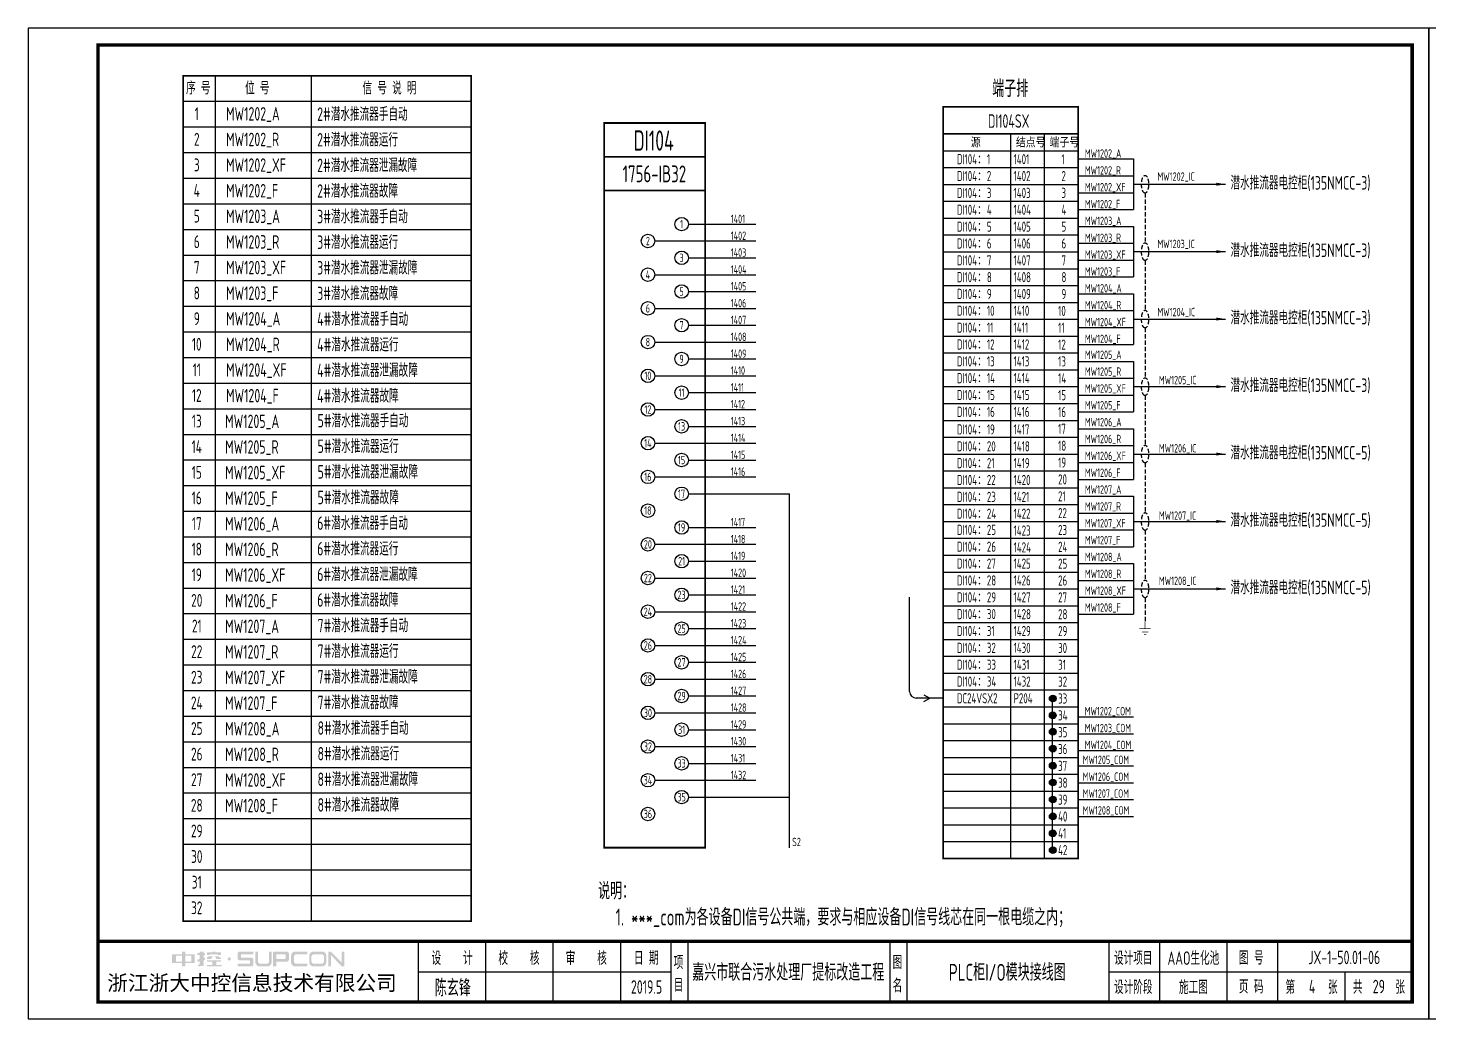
# Model space of a CAD drawing. Header units: millimetres. Extents: x 30557 to 235556, y -116603 to -73383.
# Drawn here: x 51347 to 55505, y -79651 to -76711 of the extents above; entities that cross this region are included whole.
import ezdxf
from ezdxf.enums import TextEntityAlignment as Align

# ---------------------------------------------------------------- set-up
doc = ezdxf.new("R2010")
doc.units = ezdxf.units.MM
doc.linetypes.add('DASHED2', pattern=[0.375, 0.25, -0.125])
doc.layers.add('1', color=3, linetype='Continuous')
doc.layers.add('符号层', color=3, linetype='Continuous')
doc.layers.add('_Drawing', color=7, linetype='Continuous', lineweight=25)
doc.styles.add('supcon', font='sceie.shx', dxfattribs={"width": 0.75, "height": 40, "bigfont": 'sceic.shx'})
doc.styles.add('Title', font='', dxfattribs={"height": 45})
doc.styles.get('Title').set_extended_font_data('SimHei')

# ---------------------------------------------------------------- blocks, each defined once
blk = doc.blocks.new('中控·SUPCON')
at = {"linetype": 'Continuous'}
h = blk.add_hatch(color=2, dxfattribs=at)
h.dxf.hatch_style = 1
h.paths.add_polyline_path([(34, 33), (20, 33), (20, 37), (15, 37), (15, 36), (15, 33), (0, 33), (0, 20), (13, 20), (15, 20), (15, 15), (20, 15), (20, 20), (22, 20), (34, 20)])
h.paths.add_polyline_path([(20, 30), (20, 31), (29, 31), (29, 22), (20, 22)], flags=16)
h.paths.add_polyline_path([(15, 30), (15, 22), (6, 22), (6, 31), (15, 31)], flags=16)
h.paths.add_polyline_path([(47, 32), (49, 32), (49, 35), (47, 35), (47, 37), (41, 37), (41, 35), (38, 35), (38, 32), (41, 32), (41, 25.8), (38, 25), (38, 22), (41, 22.8), (41, 18.3), (39, 17), (39, 15), (47, 16), (47, 24.5), (49, 25), (49, 28), (47, 27.5)])
h.paths.add_polyline_path([(61, 30), (55, 30), (52, 28), (52, 26), (58, 26)])
h.paths.add_polyline_path([(73, 28), (71, 28), (70, 30), (64, 30), (66, 26), (73, 26)])
h.paths.add_polyline_path([(73, 36), (64.6, 36), (64.6, 37), (60.4, 37), (60.4, 36), (52, 36), (52, 32), (56.8, 32), (56.8, 33.1), (68.2, 33.1), (68.2, 32), (73, 32)])
h.paths.add_polyline_path([(66, 22), (73, 22), (73, 24), (52, 24), (52, 22), (60, 22), (60, 17), (52, 17), (52, 15), (74, 15), (74, 17), (66, 17)])
h.paths.add_polyline_path([(82.7, 26.1, 1), (87.6, 26.1, 1)])
h.paths.add_polyline_path([(118, 28), (103.5, 28, -0.414214), (102.5, 29), (102.5, 32, -0.414214), (103.5, 33), (121, 33), (121, 37), (100.5, 37, 0.414214), (97.5, 34), (97.5, 27, 0.414214), (100.5, 24), (115, 24, -0.414214), (116, 23), (116, 20, -0.414214), (115, 19), (97.5, 19), (97.5, 15), (118, 15, 0.414214), (121, 18), (121, 25, 0.414214)])
h.paths.add_polyline_path([(128, 37), (124, 37), (124, 36), (124, 21, 0.414214), (130, 15), (142, 15, 0.414214), (148, 21), (148, 37), (144, 37), (144, 22, -0.414214), (141, 19), (131, 19, -0.414214), (128, 22)])
h.paths.add_polyline_path([(174, 26), (174, 33, 0.414214), (170, 37), (150, 37), (150, 36), (150, 15), (155, 15), (155, 22), (170, 22, 0.414214)])
h.paths.add_polyline_path([(167, 26), (155, 26), (155, 33), (167, 33, -0.414214), (169, 31), (169, 28, -0.414214)], flags=16)
h.paths.add_polyline_path([(201, 19), (185, 19, -0.414214), (181, 23), (181, 29, -0.414214), (185, 33), (201, 33), (201, 37), (183, 37, 0.414214), (177, 31), (177, 21, 0.414214), (183, 15), (201, 15)])
h.paths.add_polyline_path([(229, 21), (229, 31, 0.414214), (223, 37), (210, 37, 0.414214), (204, 31), (204, 21, 0.414214), (210, 15), (223, 15, 0.414214)])
h.paths.add_polyline_path([(207, 23), (207, 29, -0.414214), (211, 33), (222, 33, -0.414214), (226, 29), (226, 23, -0.414214), (222, 19), (211, 19, -0.414214)], flags=16)
h.paths.add_polyline_path([(236, 32.1), (252, 15), (256, 15), (256, 37), (252, 37), (252, 21), (236, 37), (232, 37), (232, 36), (232, 15), (236, 15)])
h = blk.add_hatch(color=2, dxfattribs=at)
h.dxf.hatch_style = 1
h.paths.add_polyline_path([(34, 33), (20, 33), (20, 37), (15, 37), (15, 36), (15, 33), (0, 33), (0, 20), (13, 20), (15, 20), (15, 15), (20, 15), (20, 20), (22, 20), (34, 20)])
h.paths.add_polyline_path([(20, 30), (20, 31), (29, 31), (29, 22), (20, 22)], flags=16)
h.paths.add_polyline_path([(15, 30), (15, 22), (6, 22), (6, 31), (15, 31)], flags=16)
h.paths.add_polyline_path([(47, 32), (49, 32), (49, 35), (47, 35), (47, 37), (41, 37), (41, 35), (38, 35), (38, 32), (41, 32), (41, 25.8), (38, 25), (38, 22), (41, 22.8), (41, 18.3), (39, 17), (39, 15), (47, 16), (47, 24.5), (49, 25), (49, 28), (47, 27.5)])
h.paths.add_polyline_path([(61, 30), (55, 30), (52, 28), (52, 26), (58, 26)])
h.paths.add_polyline_path([(73, 28), (71, 28), (70, 30), (64, 30), (66, 26), (73, 26)])
h.paths.add_polyline_path([(73, 36), (64.6, 36), (64.6, 37), (60.4, 37), (60.4, 36), (52, 36), (52, 32), (56.8, 32), (56.8, 33.1), (68.2, 33.1), (68.2, 32), (73, 32)])
h.paths.add_polyline_path([(66, 22), (73, 22), (73, 24), (52, 24), (52, 22), (60, 22), (60, 17), (52, 17), (52, 15), (74, 15), (74, 17), (66, 17)])
h.paths.add_polyline_path([(82.7, 26.1, 1), (87.6, 26.1, 1)])
h.paths.add_polyline_path([(118, 28), (103.5, 28, -0.414214), (102.5, 29), (102.5, 32, -0.414214), (103.5, 33), (121, 33), (121, 37), (100.5, 37, 0.414214), (97.5, 34), (97.5, 27, 0.414214), (100.5, 24), (115, 24, -0.414214), (116, 23), (116, 20, -0.414214), (115, 19), (97.5, 19), (97.5, 15), (118, 15, 0.414214), (121, 18), (121, 25, 0.414214)])
h.paths.add_polyline_path([(128, 37), (124, 37), (124, 36), (124, 21, 0.414214), (130, 15), (142, 15, 0.414214), (148, 21), (148, 37), (144, 37), (144, 22, -0.414214), (141, 19), (131, 19, -0.414214), (128, 22)])
h.paths.add_polyline_path([(174, 26), (174, 33, 0.414214), (170, 37), (150, 37), (150, 36), (150, 15), (155, 15), (155, 22), (170, 22, 0.414214)])
h.paths.add_polyline_path([(167, 26), (155, 26), (155, 33), (167, 33, -0.414214), (169, 31), (169, 28, -0.414214)], flags=16)
h.paths.add_polyline_path([(201, 19), (185, 19, -0.414214), (181, 23), (181, 29, -0.414214), (185, 33), (201, 33), (201, 37), (183, 37, 0.414214), (177, 31), (177, 21, 0.414214), (183, 15), (201, 15)])
h.paths.add_polyline_path([(229, 21), (229, 31, 0.414214), (223, 37), (210, 37, 0.414214), (204, 31), (204, 21, 0.414214), (210, 15), (223, 15, 0.414214)])
h.paths.add_polyline_path([(207, 23), (207, 29, -0.414214), (211, 33), (222, 33, -0.414214), (226, 29), (226, 23, -0.414214), (222, 19), (211, 19, -0.414214)], flags=16)
h.paths.add_polyline_path([(236, 32.1), (252, 15), (256, 15), (256, 37), (252, 37), (252, 21), (236, 37), (232, 37), (232, 36), (232, 15), (236, 15)])
h = blk.add_hatch(color=2, dxfattribs=at)
h.dxf.hatch_style = 1
h.paths.add_polyline_path([(34, 33), (20, 33), (20, 37), (15, 37), (15, 36), (15, 33), (0, 33), (0, 20), (13, 20), (15, 20), (15, 15), (20, 15), (20, 20), (22, 20), (34, 20)])
h.paths.add_polyline_path([(20, 30), (20, 31), (29, 31), (29, 22), (20, 22)], flags=16)
h.paths.add_polyline_path([(15, 30), (15, 22), (6, 22), (6, 31), (15, 31)], flags=16)
h.paths.add_polyline_path([(47, 32), (49, 32), (49, 35), (47, 35), (47, 37), (41, 37), (41, 35), (38, 35), (38, 32), (41, 32), (41, 25.8), (38, 25), (38, 22), (41, 22.8), (41, 18.3), (39, 17), (39, 15), (47, 16), (47, 24.5), (49, 25), (49, 28), (47, 27.5)])
h.paths.add_polyline_path([(61, 30), (55, 30), (52, 28), (52, 26), (58, 26)])
h.paths.add_polyline_path([(73, 28), (71, 28), (70, 30), (64, 30), (66, 26), (73, 26)])
h.paths.add_polyline_path([(73, 36), (64.6, 36), (64.6, 37), (60.4, 37), (60.4, 36), (52, 36), (52, 32), (56.8, 32), (56.8, 33.1), (68.2, 33.1), (68.2, 32), (73, 32)])
h.paths.add_polyline_path([(66, 22), (73, 22), (73, 24), (52, 24), (52, 22), (60, 22), (60, 17), (52, 17), (52, 15), (74, 15), (74, 17), (66, 17)])
h.paths.add_polyline_path([(82.7, 26.1, 1), (87.6, 26.1, 1)])
h.paths.add_polyline_path([(118, 28), (103.5, 28, -0.414214), (102.5, 29), (102.5, 32, -0.414214), (103.5, 33), (121, 33), (121, 37), (100.5, 37, 0.414214), (97.5, 34), (97.5, 27, 0.414214), (100.5, 24), (115, 24, -0.414214), (116, 23), (116, 20, -0.414214), (115, 19), (97.5, 19), (97.5, 15), (118, 15, 0.414214), (121, 18), (121, 25, 0.414214)])
h.paths.add_polyline_path([(128, 37), (124, 37), (124, 36), (124, 21, 0.414214), (130, 15), (142, 15, 0.414214), (148, 21), (148, 37), (144, 37), (144, 22, -0.414214), (141, 19), (131, 19, -0.414214), (128, 22)])
h.paths.add_polyline_path([(174, 26), (174, 33, 0.414214), (170, 37), (150, 37), (150, 36), (150, 15), (155, 15), (155, 22), (170, 22, 0.414214)])
h.paths.add_polyline_path([(167, 26), (155, 26), (155, 33), (167, 33, -0.414214), (169, 31), (169, 28, -0.414214)], flags=16)
h.paths.add_polyline_path([(201, 19), (185, 19, -0.414214), (181, 23), (181, 29, -0.414214), (185, 33), (201, 33), (201, 37), (183, 37, 0.414214), (177, 31), (177, 21, 0.414214), (183, 15), (201, 15)])
h.paths.add_polyline_path([(229, 21), (229, 31, 0.414214), (223, 37), (210, 37, 0.414214), (204, 31), (204, 21, 0.414214), (210, 15), (223, 15, 0.414214)])
h.paths.add_polyline_path([(207, 23), (207, 29, -0.414214), (211, 33), (222, 33, -0.414214), (226, 29), (226, 23, -0.414214), (222, 19), (211, 19, -0.414214)], flags=16)
h.paths.add_polyline_path([(236, 32.1), (252, 15), (256, 15), (256, 37), (252, 37), (252, 21), (236, 37), (232, 37), (232, 36), (232, 15), (236, 15)])
h = blk.add_hatch(color=2, dxfattribs=at)
h.dxf.hatch_style = 1
h.paths.add_polyline_path([(34, 33), (20, 33), (20, 37), (15, 37), (15, 36), (15, 33), (0, 33), (0, 20), (13, 20), (15, 20), (15, 15), (20, 15), (20, 20), (22, 20), (34, 20)])
h.paths.add_polyline_path([(20, 30), (20, 31), (29, 31), (29, 22), (20, 22)], flags=16)
h.paths.add_polyline_path([(15, 30), (15, 22), (6, 22), (6, 31), (15, 31)], flags=16)
h.paths.add_polyline_path([(47, 32), (49, 32), (49, 35), (47, 35), (47, 37), (41, 37), (41, 35), (38, 35), (38, 32), (41, 32), (41, 25.8), (38, 25), (38, 22), (41, 22.8), (41, 18.3), (39, 17), (39, 15), (47, 16), (47, 24.5), (49, 25), (49, 28), (47, 27.5)])
h.paths.add_polyline_path([(61, 30), (55, 30), (52, 28), (52, 26), (58, 26)])
h.paths.add_polyline_path([(73, 28), (71, 28), (70, 30), (64, 30), (66, 26), (73, 26)])
h.paths.add_polyline_path([(73, 36), (64.6, 36), (64.6, 37), (60.4, 37), (60.4, 36), (52, 36), (52, 32), (56.8, 32), (56.8, 33.1), (68.2, 33.1), (68.2, 32), (73, 32)])
h.paths.add_polyline_path([(66, 22), (73, 22), (73, 24), (52, 24), (52, 22), (60, 22), (60, 17), (52, 17), (52, 15), (74, 15), (74, 17), (66, 17)])
h.paths.add_polyline_path([(82.7, 26.1, 1), (87.6, 26.1, 1)])
h.paths.add_polyline_path([(118, 28), (103.5, 28, -0.414214), (102.5, 29), (102.5, 32, -0.414214), (103.5, 33), (121, 33), (121, 37), (100.5, 37, 0.414214), (97.5, 34), (97.5, 27, 0.414214), (100.5, 24), (115, 24, -0.414214), (116, 23), (116, 20, -0.414214), (115, 19), (97.5, 19), (97.5, 15), (118, 15, 0.414214), (121, 18), (121, 25, 0.414214)])
h.paths.add_polyline_path([(128, 37), (124, 37), (124, 36), (124, 21, 0.414214), (130, 15), (142, 15, 0.414214), (148, 21), (148, 37), (144, 37), (144, 22, -0.414214), (141, 19), (131, 19, -0.414214), (128, 22)])
h.paths.add_polyline_path([(174, 26), (174, 33, 0.414214), (170, 37), (150, 37), (150, 36), (150, 15), (155, 15), (155, 22), (170, 22, 0.414214)])
h.paths.add_polyline_path([(167, 26), (155, 26), (155, 33), (167, 33, -0.414214), (169, 31), (169, 28, -0.414214)], flags=16)
h.paths.add_polyline_path([(201, 19), (185, 19, -0.414214), (181, 23), (181, 29, -0.414214), (185, 33), (201, 33), (201, 37), (183, 37, 0.414214), (177, 31), (177, 21, 0.414214), (183, 15), (201, 15)])
h.paths.add_polyline_path([(229, 21), (229, 31, 0.414214), (223, 37), (210, 37, 0.414214), (204, 31), (204, 21, 0.414214), (210, 15), (223, 15, 0.414214)])
h.paths.add_polyline_path([(207, 23), (207, 29, -0.414214), (211, 33), (222, 33, -0.414214), (226, 29), (226, 23, -0.414214), (222, 19), (211, 19, -0.414214)], flags=16)
h.paths.add_polyline_path([(236, 32.1), (252, 15), (256, 15), (256, 37), (252, 37), (252, 21), (236, 37), (232, 37), (232, 36), (232, 15), (236, 15)])
h = blk.add_hatch(color=2, dxfattribs=at)
h.dxf.hatch_style = 1
h.paths.add_polyline_path([(34, 33), (20, 33), (20, 37), (15, 37), (15, 36), (15, 33), (0, 33), (0, 20), (13, 20), (15, 20), (15, 15), (20, 15), (20, 20), (22, 20), (34, 20)])
h.paths.add_polyline_path([(20, 30), (20, 31), (29, 31), (29, 22), (20, 22)], flags=16)
h.paths.add_polyline_path([(15, 30), (15, 22), (6, 22), (6, 31), (15, 31)], flags=16)
h.paths.add_polyline_path([(47, 32), (49, 32), (49, 35), (47, 35), (47, 37), (41, 37), (41, 35), (38, 35), (38, 32), (41, 32), (41, 25.8), (38, 25), (38, 22), (41, 22.8), (41, 18.3), (39, 17), (39, 15), (47, 16), (47, 24.5), (49, 25), (49, 28), (47, 27.5)])
h.paths.add_polyline_path([(61, 30), (55, 30), (52, 28), (52, 26), (58, 26)])
h.paths.add_polyline_path([(73, 28), (71, 28), (70, 30), (64, 30), (66, 26), (73, 26)])
h.paths.add_polyline_path([(73, 36), (64.6, 36), (64.6, 37), (60.4, 37), (60.4, 36), (52, 36), (52, 32), (56.8, 32), (56.8, 33.1), (68.2, 33.1), (68.2, 32), (73, 32)])
h.paths.add_polyline_path([(66, 22), (73, 22), (73, 24), (52, 24), (52, 22), (60, 22), (60, 17), (52, 17), (52, 15), (74, 15), (74, 17), (66, 17)])
h.paths.add_polyline_path([(82.7, 26.1, 1), (87.6, 26.1, 1)])
h.paths.add_polyline_path([(118, 28), (103.5, 28, -0.414214), (102.5, 29), (102.5, 32, -0.414214), (103.5, 33), (121, 33), (121, 37), (100.5, 37, 0.414214), (97.5, 34), (97.5, 27, 0.414214), (100.5, 24), (115, 24, -0.414214), (116, 23), (116, 20, -0.414214), (115, 19), (97.5, 19), (97.5, 15), (118, 15, 0.414214), (121, 18), (121, 25, 0.414214)])
h.paths.add_polyline_path([(128, 37), (124, 37), (124, 36), (124, 21, 0.414214), (130, 15), (142, 15, 0.414214), (148, 21), (148, 37), (144, 37), (144, 22, -0.414214), (141, 19), (131, 19, -0.414214), (128, 22)])
h.paths.add_polyline_path([(174, 26), (174, 33, 0.414214), (170, 37), (150, 37), (150, 36), (150, 15), (155, 15), (155, 22), (170, 22, 0.414214)])
h.paths.add_polyline_path([(167, 26), (155, 26), (155, 33), (167, 33, -0.414214), (169, 31), (169, 28, -0.414214)], flags=16)
h.paths.add_polyline_path([(201, 19), (185, 19, -0.414214), (181, 23), (181, 29, -0.414214), (185, 33), (201, 33), (201, 37), (183, 37, 0.414214), (177, 31), (177, 21, 0.414214), (183, 15), (201, 15)])
h.paths.add_polyline_path([(229, 21), (229, 31, 0.414214), (223, 37), (210, 37, 0.414214), (204, 31), (204, 21, 0.414214), (210, 15), (223, 15, 0.414214)])
h.paths.add_polyline_path([(207, 23), (207, 29, -0.414214), (211, 33), (222, 33, -0.414214), (226, 29), (226, 23, -0.414214), (222, 19), (211, 19, -0.414214)], flags=16)
h.paths.add_polyline_path([(236, 32.1), (252, 15), (256, 15), (256, 37), (252, 37), (252, 21), (236, 37), (232, 37), (232, 36), (232, 15), (236, 15)])
h = blk.add_hatch(color=2, dxfattribs=at)
h.dxf.hatch_style = 1
h.paths.add_polyline_path([(34, 33), (20, 33), (20, 37), (15, 37), (15, 36), (15, 33), (0, 33), (0, 20), (13, 20), (15, 20), (15, 15), (20, 15), (20, 20), (22, 20), (34, 20)])
h.paths.add_polyline_path([(20, 30), (20, 31), (29, 31), (29, 22), (20, 22)], flags=16)
h.paths.add_polyline_path([(15, 30), (15, 22), (6, 22), (6, 31), (15, 31)], flags=16)
h.paths.add_polyline_path([(47, 32), (49, 32), (49, 35), (47, 35), (47, 37), (41, 37), (41, 35), (38, 35), (38, 32), (41, 32), (41, 25.8), (38, 25), (38, 22), (41, 22.8), (41, 18.3), (39, 17), (39, 15), (47, 16), (47, 24.5), (49, 25), (49, 28), (47, 27.5)])
h.paths.add_polyline_path([(61, 30), (55, 30), (52, 28), (52, 26), (58, 26)])
h.paths.add_polyline_path([(73, 28), (71, 28), (70, 30), (64, 30), (66, 26), (73, 26)])
h.paths.add_polyline_path([(73, 36), (64.6, 36), (64.6, 37), (60.4, 37), (60.4, 36), (52, 36), (52, 32), (56.8, 32), (56.8, 33.1), (68.2, 33.1), (68.2, 32), (73, 32)])
h.paths.add_polyline_path([(66, 22), (73, 22), (73, 24), (52, 24), (52, 22), (60, 22), (60, 17), (52, 17), (52, 15), (74, 15), (74, 17), (66, 17)])
h.paths.add_polyline_path([(82.7, 26.1, 1), (87.6, 26.1, 1)])
h.paths.add_polyline_path([(118, 28), (103.5, 28, -0.414214), (102.5, 29), (102.5, 32, -0.414214), (103.5, 33), (121, 33), (121, 37), (100.5, 37, 0.414214), (97.5, 34), (97.5, 27, 0.414214), (100.5, 24), (115, 24, -0.414214), (116, 23), (116, 20, -0.414214), (115, 19), (97.5, 19), (97.5, 15), (118, 15, 0.414214), (121, 18), (121, 25, 0.414214)])
h.paths.add_polyline_path([(128, 37), (124, 37), (124, 36), (124, 21, 0.414214), (130, 15), (142, 15, 0.414214), (148, 21), (148, 37), (144, 37), (144, 22, -0.414214), (141, 19), (131, 19, -0.414214), (128, 22)])
h.paths.add_polyline_path([(174, 26), (174, 33, 0.414214), (170, 37), (150, 37), (150, 36), (150, 15), (155, 15), (155, 22), (170, 22, 0.414214)])
h.paths.add_polyline_path([(167, 26), (155, 26), (155, 33), (167, 33, -0.414214), (169, 31), (169, 28, -0.414214)], flags=16)
h.paths.add_polyline_path([(201, 19), (185, 19, -0.414214), (181, 23), (181, 29, -0.414214), (185, 33), (201, 33), (201, 37), (183, 37, 0.414214), (177, 31), (177, 21, 0.414214), (183, 15), (201, 15)])
h.paths.add_polyline_path([(229, 21), (229, 31, 0.414214), (223, 37), (210, 37, 0.414214), (204, 31), (204, 21, 0.414214), (210, 15), (223, 15, 0.414214)])
h.paths.add_polyline_path([(207, 23), (207, 29, -0.414214), (211, 33), (222, 33, -0.414214), (226, 29), (226, 23, -0.414214), (222, 19), (211, 19, -0.414214)], flags=16)
h.paths.add_polyline_path([(236, 32.1), (252, 15), (256, 15), (256, 37), (252, 37), (252, 21), (236, 37), (232, 37), (232, 36), (232, 15), (236, 15)])
blk = doc.blocks.new('supcon图框')
at = {"linetype": 'Continuous'}
for p, q in [((6145.7, 4361.7), (1987.7, 4361.7)), ((1987.7, 4361.7), (1987.7, 1421.7)), ((6145.7, 1421.7), (6145.7, 4361.7)), ((1987.7, 1421.7), (6145.7, 1421.7))]:
    blk.add_line(p, q, dxfattribs=at)
for p, q in [((3145.7, 1651.7), (3145.7, 1471.7)), ((3345.7, 1651.7), (3345.7, 1471.7)), ((3545.7, 1651.7), (3545.7, 1471.7)), ((3745.7, 1651.7), (3745.7, 1471.7)), ((3895.7, 1651.7), (3895.7, 1471.7)), ((3945.7, 1651.7), (3945.7, 1471.7)), ((4545.7, 1651.7), (4545.7, 1471.7)), ((4595.7, 1651.7), (4595.7, 1471.7)), ((5195.7, 1651.7), (5195.7, 1471.7)), ((5345.7, 1651.7), (5345.7, 1471.7)), ((5545.7, 1651.7), (5545.7, 1471.7)), ((5695.7, 1651.7), (5695.7, 1471.7)), ((3145.7, 1561.7), (3895.7, 1561.7)), ((5195.7, 1561.7), (6095.7, 1561.7)), ((5895.7, 1561.7), (5895.7, 1471.7))]:
    blk.add_line(p, q)
at = {"linetype": 'Continuous', "const_width": 10}
blk.add_lwpolyline([(2195.7, 4311.7), (6095.7, 4311.7), (6095.7, 1471.7), (2195.7, 1471.7)], close=True, dxfattribs=at)
blk.add_lwpolyline([(2195.7, 1651.7), (6095.7, 1651.7)], dxfattribs=at)
at = {"linetype": 'Continuous', "xscale": 2, "yscale": 2, "zscale": 2}
blk.add_blockref('中控·SUPCON', (2414.6, 1547.7), dxfattribs=at)
at = {"style": 'supcon', "width": 0.75}
for s, p in [('设    计', (3246.2, 1604.2)), ('校    核', (3444.8, 1604.2)), ('审    核', (3644.5, 1604.2)), ('日 期', (3822.5, 1604.2)), ('设计项目', (5268, 1604.2)), ('图 号', (5618, 1604.2)), ('项', (3918.2, 1590.7)), ('图', (4568.2, 1590.7)), ('目', (3918.2, 1522.9)), ('名', (4568.2, 1522.9)), ('设计阶段', (5268, 1518.1)), ('施工图', (5446.5, 1518.1)), ('页 码', (5618, 1518.1)), ('第      张', (5797, 1518.1)), ('共      张', (5997, 1518.1))]:
    blk.add_text(s, height=40, dxfattribs=at).set_placement(p, align=Align.MIDDLE)
at = {"style": 'Title'}
blk.add_text('浙江浙大中控信息技术有限公司', height=45, dxfattribs=at).set_placement((2222.8, 1506.2))
blk = doc.blocks.new('DI端子_42')
at = {"lineweight": -3}
h = blk.add_hatch(color=256, dxfattribs=at)
h.dxf.hatch_style = 1
h.paths.add_polyline_path([(10680.5, 453.6, 1), (10660.5, 453.6, 1)])
h = blk.add_hatch(color=256, dxfattribs=at)
h.dxf.hatch_style = 1
h.paths.add_polyline_path([(10680.5, 403.6, 1), (10660.5, 403.6, 1)])
h = blk.add_hatch(color=256, dxfattribs=at)
h.dxf.hatch_style = 1
h.paths.add_polyline_path([(10680.5, 354.9, 1), (10660.5, 354.9, 1)])
h = blk.add_hatch(color=256, dxfattribs=at)
h.dxf.hatch_style = 1
h.paths.add_polyline_path([(10680.5, 304.9, 1), (10660.5, 304.9, 1)])
h = blk.add_hatch(color=256, dxfattribs=at)
h.dxf.hatch_style = 1
h.paths.add_polyline_path([(10680.5, 254.2, 1), (10660.5, 254.2, 1)])
h = blk.add_hatch(color=256, dxfattribs=at)
h.dxf.hatch_style = 1
h.paths.add_polyline_path([(10680.5, 204.2, 1), (10660.5, 204.2, 1)])
h = blk.add_hatch(color=256, dxfattribs=at)
h.dxf.hatch_style = 1
h.paths.add_polyline_path([(10680.5, 153.8, 1), (10660.5, 153.8, 1)])
h = blk.add_hatch(color=256, dxfattribs=at)
h.dxf.hatch_style = 1
h.paths.add_polyline_path([(10680.5, 103.8, 1), (10660.5, 103.8, 1)])
h = blk.add_hatch(color=256, dxfattribs=at)
h.dxf.hatch_style = 1
h.paths.add_polyline_path([(10680.5, 53.5, 1), (10660.5, 53.5, 1)])
h = blk.add_hatch(color=256, dxfattribs=at)
h.dxf.hatch_style = 1
h.paths.add_polyline_path([(10680.5, 3.5, 1), (10660.5, 3.5, 1)])
for p, q in [((10345.5, 2208.8), (10345.5, 78.8)), ((10745.5, 2208.8), (10345.5, 2208.8)), ((10745.5, 78.8), (10745.5, 2208.8)), ((10545.5, 2128.8), (10545.5, 78.8)), ((10645.5, 2128.8), (10645.5, 78.8)), ((10345.5, 2078.8), (10745.5, 2078.8)), ((10345.5, 2028.8), (10745.5, 2028.8)), ((10345.5, 1978.8), (10745.5, 1978.8)), ((10345.5, 1928.8), (10745.5, 1928.8)), ((10345.5, 1878.8), (10745.5, 1878.8)), ((10345.5, 1828.8), (10745.5, 1828.8)), ((10345.5, 1778.8), (10745.5, 1778.8)), ((10345.5, 1728.8), (10745.5, 1728.8)), ((10345.5, 1678.8), (10745.5, 1678.8)), ((10345.5, 1628.8), (10745.5, 1628.8)), ((10345.5, 1578.8), (10745.5, 1578.8)), ((10345.5, 1528.8), (10745.5, 1528.8)), ((10345.5, 1478.8), (10745.5, 1478.8)), ((10345.5, 1428.8), (10745.5, 1428.8)), ((10345.5, 1378.8), (10745.5, 1378.8)), ((10345.5, 1328.8), (10745.5, 1328.8)), ((10345.5, 1278.8), (10745.5, 1278.8)), ((10345.5, 1228.8), (10745.5, 1228.8)), ((10345.5, 1178.8), (10745.5, 1178.8)), ((10345.5, 1128.8), (10745.5, 1128.8)), ((10345.5, 1078.8), (10745.5, 1078.8)), ((10345.5, 1028.8), (10745.5, 1028.8)), ((10345.5, 978.8), (10745.5, 978.8)), ((10345.5, 928.8), (10745.5, 928.8)), ((10345.5, 878.8), (10745.5, 878.8)), ((10345.5, 828.8), (10745.5, 828.8)), ((10345.5, 778.8), (10745.5, 778.8)), ((10345.5, 728.8), (10745.5, 728.8)), ((10345.5, 678.8), (10745.5, 678.8)), ((10345.5, 628.8), (10745.5, 628.8)), ((10345.5, 578.8), (10745.5, 578.8)), ((10345.5, 528.8), (10745.5, 528.8)), ((10345.5, 478.8), (10745.5, 478.8)), ((10345.5, 428.8), (10745.5, 428.8)), ((10345.5, 378.8), (10745.5, 378.8)), ((10345.5, 328.8), (10745.5, 328.8)), ((10345.5, 278.8), (10745.5, 278.8)), ((10345.5, 228.8), (10745.5, 228.8)), ((10345.5, 178.8), (10745.5, 178.8)), ((10345.5, 128.8), (10745.5, 128.8))]:
    blk.add_line(p, q, dxfattribs=at)
for p, q in [((10345.5, 2208.8), (10745.5, 2208.8)), ((10345.5, -21.2), (10345.5, 2208.8)), ((10745.5, 2208.8), (10745.5, -21.2)), ((10670, 2.9), (10670, 454.3)), ((10345.5, 78.8), (10745.5, 78.8)), ((10345.5, 28.8), (10345.5, 78.8)), ((10545.5, 78.8), (10545.5, -21.2)), ((10645.5, 78.8), (10645.5, -21.2)), ((10745.5, 78.8), (10745.5, 28.8)), ((10745.5, 28.8), (10345.5, 28.8)), ((10345.5, -21.2), (10345.5, 28.8)), ((10745.5, 28.8), (10745.5, -21.2)), ((10745.5, -21.2), (10345.5, -21.2)), ((10745.5, -21.2), (10345.5, -21.2))]:
    blk.add_line(p, q)
at = {"const_width": 5}
blk.add_lwpolyline([(10345.5, 2208.8), (10745.5, 2208.8), (10745.5, -21.2), (10345.5, -21.2), (10345.5, 2208.8)], dxfattribs=at)
at = {"lineweight": -3, "const_width": 5}
blk.add_lwpolyline([(10345.5, 2128.8), (10745.5, 2128.8)], dxfattribs=at)
at = {"lineweight": -3}
for centre in [(10670.5, 453.6), (10670.5, 403.6), (10670.5, 354.9), (10670.5, 304.9), (10670.5, 254.2), (10670.5, 204.2), (10670.5, 153.8), (10670.5, 103.8), (10670.5, 53.5), (10670.5, 3.5)]:
    blk.add_circle(centre, 10, dxfattribs=at)
at = {"color": 7, "style": 'supcon', "width": 0.75}
for s, p in [('源', (10427.3, 2088.6)), ('结点号', (10561.2, 2088.6)), ('端子号', (10661.2, 2088.6)), ('1', (10696.4, 2038.6)), ('2', (10696.4, 1988.6)), ('3', (10696.4, 1938.6)), ('4', (10696.4, 1888.6)), ('5', (10696.4, 1838.6)), ('6', (10696.4, 1788.6)), ('7', (10696.4, 1738.6)), ('8', (10696.4, 1688.6)), ('9', (10696.4, 1638.6)), ('10', (10686.4, 1588.6)), ('11', (10686.4, 1538.6)), ('12', (10686.4, 1488.6)), ('13', (10686.4, 1438.6)), ('14', (10686.4, 1388.6)), ('15', (10686.4, 1338.6)), ('16', (10686.4, 1288.6)), ('17', (10686.4, 1238.6)), ('18', (10686.4, 1188.6)), ('19', (10686.4, 1138.6)), ('20', (10686.4, 1088.6)), ('21', (10686.4, 1038.6)), ('22', (10686.4, 988.6)), ('23', (10686.4, 938.6)), ('24', (10686.4, 888.6)), ('25', (10686.4, 838.6)), ('26', (10686.4, 788.6)), ('27', (10686.4, 738.6)), ('28', (10686.4, 688.6)), ('29', (10686.4, 638.6)), ('30', (10686.4, 588.6)), ('31', (10686.4, 538.6)), ('32', (10686.4, 488.6)), ('33', (10686.4, 438.6)), ('34', (10686.4, 388.6)), ('35', (10686.4, 338.6)), ('36', (10686.4, 288.6)), ('37', (10686.4, 238.6)), ('38', (10686.4, 188.6)), ('39', (10686.4, 138.6)), ('40', (10686.4, 88.6)), ('41', (10686.4, 38.6)), ('42', (10686.4, -11.2))]:
    blk.add_text(s, height=30, dxfattribs=at).set_placement(p)
blk = doc.blocks.new('1756-IB32')
at = {"linetype": 'Continuous'}
for p, q in [((13409.3, 32239.5), (13609.3, 32239.5)), ((13309.3, 32189.5), (13609.3, 32189.5)), ((13409.3, 32139.5), (13609.3, 32139.5)), ((13309.3, 32089.5), (13609.3, 32089.5)), ((13409.3, 32039.5), (13609.3, 32039.5)), ((13309.3, 31989.5), (13609.3, 31989.5)), ((13409.3, 31939.5), (13609.3, 31939.5)), ((13309.3, 31889.5), (13609.3, 31889.5)), ((13409.3, 31839.5), (13609.3, 31839.5)), ((13309.3, 31789.5), (13609.3, 31789.5)), ((13409.3, 31739.5), (13609.3, 31739.5)), ((13309.3, 31689.5), (13609.3, 31689.5)), ((13409.3, 31639.5), (13609.3, 31639.5)), ((13309.3, 31589.5), (13609.3, 31589.5)), ((13409.3, 31539.5), (13609.3, 31539.5)), ((13309.3, 31489.5), (13609.3, 31489.5)), ((13409.3, 31339.5), (13609.3, 31339.5)), ((13309.3, 31289.5), (13609.3, 31289.5)), ((13409.3, 31239.5), (13609.3, 31239.5)), ((13309.3, 31189.5), (13609.3, 31189.5)), ((13409.3, 31139.5), (13609.3, 31139.5)), ((13309.3, 31089.5), (13609.3, 31089.5)), ((13409.3, 31039.5), (13609.3, 31039.5)), ((13309.3, 30989.5), (13609.3, 30989.5)), ((13409.3, 30939.5), (13609.3, 30939.5)), ((13309.3, 30889.5), (13609.3, 30889.5)), ((13409.3, 30839.5), (13609.3, 30839.5)), ((13309.3, 30789.5), (13609.3, 30789.5)), ((13409.3, 30739.5), (13609.3, 30739.5)), ((13309.3, 30689.5), (13609.3, 30689.5)), ((13409.3, 30639.5), (13609.3, 30639.5)), ((13309.3, 30589.5), (13609.3, 30589.5))]:
    blk.add_line(p, q, dxfattribs=at)
at = {"color": 5, "linetype": 'Continuous'}
for p, q in [((13409.3, 31439.5), (13709.3, 31439.5)), ((13709.3, 30389.5), (13709.3, 31439.5)), ((13409.3, 30539.5), (13709.3, 30539.5))]:
    blk.add_line(p, q, dxfattribs=at)
at = {"linetype": 'Continuous', "const_width": 5}
blk.add_lwpolyline([(13159.3, 32539.5), (13459.3, 32539.5), (13459.3, 30389.5), (13159.3, 30389.5)], close=True, dxfattribs=at)
for points in [[(13159.3, 32439.5), (13459.3, 32439.5)], [(13159.3, 32339.5), (13459.3, 32339.5)]]:
    blk.add_lwpolyline(points, dxfattribs=at)
at = {"lineweight": -3}
for centre in [(13389.3, 32239.5), (13289.3, 32189.5), (13389.3, 32139.5), (13289.3, 32089.5), (13389.3, 32039.5), (13289.3, 31989.5), (13389.3, 31939.5), (13289.3, 31889.5), (13389.3, 31839.5), (13289.3, 31789.5), (13389.3, 31739.5), (13289.3, 31689.5), (13389.3, 31639.5), (13289.3, 31589.5), (13389.3, 31539.5), (13289.3, 31489.5), (13389.3, 31439.5), (13289.3, 31389.5), (13389.3, 31339.5), (13289.3, 31289.5), (13389.3, 31239.5), (13289.3, 31189.5), (13389.3, 31139.5), (13289.3, 31089.5), (13389.3, 31039.5), (13289.3, 30989.5), (13389.3, 30939.5), (13289.3, 30889.5), (13389.3, 30839.5), (13289.3, 30789.5), (13389.3, 30739.5), (13289.3, 30689.5), (13389.3, 30639.5), (13289.3, 30589.5), (13389.3, 30539.5), (13289.3, 30489.5)]:
    blk.add_circle(centre, 20, dxfattribs=at)
at = {"color": 7, "style": 'supcon', "width": 0.75}
blk.add_text('1756-IB32', height=50, dxfattribs=at).set_placement((13308.4, 32388.6), align=Align.MIDDLE)
at = {"style": 'supcon', "width": 0.75}
for s, p in [('1', (13389.1, 32239.5)), ('2', (13289.1, 32189.5)), ('3', (13389.1, 32139.5)), ('4', (13289.1, 32089.5)), ('5', (13389.1, 32039.5)), ('6', (13289.1, 31989.5)), ('7', (13389.1, 31939.5)), ('8', (13289.1, 31889.5)), ('9', (13389.1, 31839.5)), ('10', (13289.1, 31789.5)), ('11', (13389.1, 31739.5)), ('12', (13289.1, 31689.5)), ('13', (13389.1, 31639.5)), ('14', (13289.1, 31589.5)), ('15', (13389.1, 31539.5)), ('16', (13289.1, 31489.5)), ('17', (13389.1, 31439.5)), ('18', (13289.1, 31389.5)), ('19', (13389.1, 31339.5)), ('20', (13289.1, 31289.5)), ('21', (13389.1, 31239.5)), ('22', (13289.1, 31189.5)), ('23', (13389.1, 31139.5)), ('24', (13289.1, 31089.5)), ('25', (13389.1, 31039.5)), ('26', (13289.1, 30989.5)), ('27', (13389.1, 30939.5)), ('28', (13289.1, 30889.5)), ('29', (13389.1, 30839.5)), ('30', (13289.1, 30789.5)), ('31', (13389.1, 30739.5)), ('32', (13289.1, 30689.5)), ('33', (13389.1, 30639.5)), ('34', (13289.1, 30589.5)), ('35', (13389.1, 30539.5)), ('36', (13289.1, 30489.5))]:
    blk.add_text(s, height=25, dxfattribs=at).set_placement(p, align=Align.MIDDLE)

msp = doc.modelspace()

# ---------------------------------------------------------------- linework, layer by layer
at = {"lineweight": -3}
for p, q in [((51902.1, -76852.3), (51902.1, -77612.3)), ((52187.1, -76852.3), (52187.1, -77612.3)), ((51807.1, -76928.3), (52662.1, -76928.3)), ((51807.1, -77004.3), (52662.1, -77004.3)), ((51807.1, -77080.3), (52662.1, -77080.3)), ((51807.1, -77156.3), (52662.1, -77156.3)), ((51807.1, -77232.3), (52662.1, -77232.3)), ((51807.1, -77308.3), (52662.1, -77308.3)), ((51807.1, -77384.3), (52662.1, -77384.3)), ((51807.1, -77460.3), (52662.1, -77460.3)), ((51807.1, -77536.3), (52662.1, -77536.3)), ((51807.1, -77612.3), (52662.1, -77612.3)), ((51902.1, -77612.3), (51902.1, -79360.3)), ((52187.1, -77612.3), (52187.1, -79360.3)), ((51807.1, -77688.3), (52662.1, -77688.3)), ((51807.1, -77764.3), (52662.1, -77764.3)), ((51807.1, -77840.3), (52662.1, -77840.3)), ((51807.1, -77916.3), (52662.1, -77916.3)), ((51807.1, -77992.3), (52662.1, -77992.3)), ((51807.1, -78068.3), (52662.1, -78068.3)), ((51807.1, -78144.3), (52662.1, -78144.3)), ((51807.1, -78220.3), (52662.1, -78220.3)), ((51807.1, -78296.3), (52662.1, -78296.3)), ((51807.1, -78372.3), (52662.1, -78372.3)), ((51807.1, -78448.3), (52662.1, -78448.3)), ((51807.1, -78524.3), (52662.1, -78524.3)), ((51807.1, -78600.3), (52662.1, -78600.3)), ((51807.1, -78676.3), (52662.1, -78676.3)), ((51807.1, -78752.3), (52662.1, -78752.3)), ((51807.1, -78828.3), (52662.1, -78828.3)), ((51807.1, -78904.3), (52662.1, -78904.3)), ((51807.1, -78980.3), (52662.1, -78980.3)), ((51807.1, -79056.3), (52662.1, -79056.3)), ((51807.1, -79132.3), (52662.1, -79132.3)), ((51807.1, -79208.3), (52662.1, -79208.3)), ((51807.1, -79284.3), (52662.1, -79284.3)), ((51807.1, -79360.3), (52662.1, -79360.3))]:
    msp.add_line(p, q, dxfattribs=at)
for p, q in [((54463.3, -77099.3), (54627.5, -77099.3)), ((54627.5, -77099.3), (54627.5, -77249.3)), ((54463.3, -77149.3), (54627.5, -77149.3)), ((54463.3, -77199.3), (54627.5, -77199.3)), ((54627.5, -77174.3), (54901, -77174.3)), ((54463.3, -77249.3), (54627.5, -77249.3)), ((54463.3, -77299.3), (54627.5, -77299.3)), ((54627.5, -77299.3), (54627.5, -77449.3)), ((54463.3, -77349.3), (54627.5, -77349.3)), ((54627.5, -77374.3), (54901, -77374.3)), ((54463.3, -77399.3), (54627.5, -77399.3)), ((54463.3, -77449.3), (54627.5, -77449.3)), ((54463.3, -77499.3), (54627.5, -77499.3)), ((54627.5, -77499.3), (54627.5, -77649.3)), ((54463.3, -77549.3), (54627.5, -77549.3)), ((54627.5, -77574.3), (54901, -77574.3)), ((54463.3, -77599.3), (54627.5, -77599.3)), ((54463.3, -77649.3), (54627.5, -77649.3)), ((54463.3, -77699.8), (54627.5, -77699.8)), ((54627.5, -77699.8), (54627.5, -77849.8)), ((54463.3, -77749.8), (54627.5, -77749.8)), ((54627.5, -77774.8), (54901, -77774.8)), ((54463.3, -77799.8), (54627.5, -77799.8)), ((54463.3, -77849.8), (54627.5, -77849.8)), ((54463.3, -77899.8), (54627.5, -77899.8)), ((54627.5, -77899.8), (54627.5, -78049.8)), ((54463.3, -77949.8), (54627.5, -77949.8)), ((54463.3, -77999.8), (54627.5, -77999.8)), ((54627.5, -77974.8), (54901, -77974.8)), ((54463.3, -78049.8), (54627.5, -78049.8)), ((54463.3, -78099.8), (54627.5, -78099.8)), ((54627.5, -78099.8), (54627.5, -78249.8)), ((54463.3, -78149.8), (54627.5, -78149.8)), ((54463.3, -78199.8), (54627.5, -78199.8)), ((54627.5, -78174.8), (54901, -78174.8)), ((54463.3, -78249.8), (54627.5, -78249.8)), ((54463.3, -78299.8), (54627.5, -78299.8)), ((54627.5, -78299.8), (54627.5, -78449.8)), ((54463.3, -78349.8), (54627.5, -78349.8)), ((54627.5, -78374.8), (54901, -78374.8)), ((54463.3, -78399.8), (54627.5, -78399.8)), ((54463.3, -78449.8), (54627.5, -78449.8)), ((54463.3, -78754.6), (54627.5, -78754.6)), ((54463.3, -78804.6), (54627.5, -78804.6)), ((54463.3, -78854.6), (54627.5, -78854.6)), ((54463.3, -78899.8), (54627.5, -78899.8)), ((54463.3, -78949.8), (54627.5, -78949.8)), ((54463.3, -78999.8), (54627.5, -78999.8)), ((54463.3, -79049.8), (54627.5, -79049.8))]:
    msp.add_line(p, q)
at = {"color": 0, "linetype": 'DASHED2', "ltscale": 50}
for p, q in [((54662.2, -77200.9), (54662.2, -77348)), ((54662.2, -77400.9), (54662.2, -77548)), ((54662.2, -77600.7), (54662.2, -77747.8)), ((54662.2, -77801.4), (54662.2, -77948.5)), ((54662.2, -78001.4), (54662.2, -78148.5)), ((54662.2, -78201.4), (54662.2, -78348.5)), ((54662.2, -78401.4), (54662.2, -78471.9))]:
    msp.add_line(p, q, dxfattribs=at)
at = {"color": 37, "linetype": 'Continuous'}
for p, q in [((53963.3, -78679.1), (53963.3, -78399.1)), ((54063.3, -78699.1), (53983.3, -78699.1)), ((54005.9, -78689.1), (54023.3, -78699.1)), ((54005.9, -78709.1), (54023.3, -78699.1))]:
    msp.add_line(p, q, dxfattribs=at)
at = {"lineweight": -3, "const_width": 4.75}
msp.add_lwpolyline([(51807.1, -76852.3), (51807.1, -79360.3), (52662.1, -79360.3), (52662.1, -76852.3)], close=True, dxfattribs=at)
for points in [[(54901, -77174.3, 0, 9, 0), (54873.3, -77174.3, 9, 9, 0)], [(54901, -77374.3, 0, 9, 0), (54873.3, -77374.3, 9, 9, 0)], [(54901, -77574.3, 0, 9, 0), (54873.3, -77574.3, 9, 9, 0)], [(54901, -77774.8, 0, 9, 0), (54873.3, -77774.8, 9, 9, 0)], [(54901, -77974.8, 0, 9, 0), (54873.3, -77974.8, 9, 9, 0)], [(54901, -78174.8, 0, 9, 0), (54873.3, -78174.8, 9, 9, 0)], [(54901, -78374.8, 0, 9, 0), (54873.3, -78374.8, 9, 9, 0)]]:
    msp.add_lwpolyline(points, format="xyseb")
at = {"color": 37, "linetype": 'Continuous'}
msp.add_arc((53983.3, -78679.1), 20, 180, 270, dxfattribs=at)
at = {"color": 0, "linetype": 'DASHED2', "ltscale": 50}
for centre in [(54662.2, -77174.4), (54662.2, -77374.4), (54662.2, -77574.4), (54662.2, -77774.9), (54662.2, -77974.9), (54662.2, -78174.9), (54662.2, -78374.9)]:
    msp.add_ellipse(centre, major_axis=(0, -26.4), ratio=0.394838, dxfattribs=at)
at = {"layer": '1', "color": 0, "const_width": 1.62}
for points in [[(54645.1, -78493), (54679.2, -78493)], [(54653.2, -78502.5), (54671.6, -78502.5)], [(54662.2, -78471.9), (54662.2, -78493)], [(54658.9, -78509.5), (54666, -78509.5)]]:
    msp.add_lwpolyline(points, dxfattribs=at)

# ---------------------------------------------------------------- block references
for name, p in [('supcon图框', (49359.2, -81072.6)), ('supcon图框', (53517.2, -81072.6)), ('DI端子_42', (43717.7, -79153.6))]:
    msp.add_blockref(name, p)
at = {"color": 1}
msp.add_blockref('1756-IB32', (39897.5, -109532.1), dxfattribs=at)

# ---------------------------------------------------------------- texts
at = {"style": 'supcon', "width": 0.75}
for s, p in [('序 号', (51852.2, -76908)), ('位 号', (52027.3, -76908)), ('信 号 说 明', (52419.7, -76908)), ('1', (51847.7, -76984)), ('2', (51847.7, -77060)), ('3', (51847.7, -77136)), ('4', (51847.7, -77212)), ('5', (51847.7, -77288)), ('6', (51847.7, -77364)), ('7', (51847.7, -77440)), ('8', (51847.7, -77516)), ('9', (51847.7, -77592)), ('10', (51847.7, -77668)), ('11', (51847.7, -77744)), ('12', (51847.7, -77820)), ('13', (51847.7, -77896)), ('14', (51847.7, -77972)), ('15', (51847.7, -78048)), ('16', (51847.7, -78124)), ('17', (51847.7, -78200)), ('18', (51847.7, -78276)), ('19', (51847.7, -78352)), ('20', (51847.7, -78428)), ('21', (51847.7, -78504)), ('22', (51847.7, -78580)), ('23', (51847.7, -78656)), ('24', (51847.7, -78732)), ('25', (51847.7, -78808)), ('26', (51847.7, -78884)), ('27', (51847.7, -78960)), ('28', (51847.7, -79036)), ('29', (51847.7, -79112)), ('30', (51847.7, -79188)), ('31', (51847.7, -79264)), ('32', (51847.7, -79340))]:
    msp.add_text(s, height=38, dxfattribs=at).set_placement(p, align=Align.CENTER)
at = {"linetype": 'Continuous', "style": 'supcon', "width": 0.75}
for s, height, p in [('MW1202_A', 40, (51934.9, -76985.4)), ('2#潜水推流器手自动', 40, (52205, -76986.3)), ('MW1202_R', 40, (51934.9, -77061.4)), ('2#潜水推流器运行', 40, (52205, -77062.3)), ('MW1202_A', 25, (54483.6, -77095.6)), ('MW1202_XF', 40, (51934.9, -77137.4)), ('2#潜水推流器泄漏故障', 40, (52205, -77138.3)), ('MW1202_R', 25, (54483.6, -77145.6)), ('2#潜水推流器故障', 40, (52205, -77214.3)), ('MW1202_XF', 25, (54483.6, -77195.6)), ('MW1202_IC', 25, (54699, -77164)), ('潜水推流器电控柜(135NMCC-3)', 40, (54915.8, -77190.2)), ('MW1202_F', 40, (51934.9, -77213.4)), ('MW1203_A', 40, (51934.9, -77289.4)), ('3#潜水推流器手自动', 40, (52205, -77290.3)), ('MW1202_F', 25, (54483.6, -77245.6)), ('MW1203_A', 25, (54483.6, -77295.6)), ('MW1203_R', 40, (51934.9, -77365.4)), ('3#潜水推流器运行', 40, (52205, -77366.3)), ('MW1203_R', 25, (54483.6, -77345.6)), ('MW1203_XF', 25, (54483.6, -77395.6)), ('MW1203_IC', 25, (54699, -77363.9)), ('潜水推流器电控柜(135NMCC-3)', 40, (54915.8, -77390.2)), ('MW1203_XF', 40, (51934.9, -77441.4)), ('3#潜水推流器泄漏故障', 40, (52205, -77442.3)), ('MW1203_F', 25, (54483.6, -77445.6)), ('MW1203_F', 40, (51934.9, -77517.4)), ('3#潜水推流器故障', 40, (52205, -77518.3)), ('MW1204_A', 25, (54483.6, -77495.6)), ('MW1204_R', 25, (54483.6, -77545.6)), ('MW1204_IC', 25, (54699, -77566)), ('潜水推流器电控柜(135NMCC-3)', 40, (54915.8, -77590.2)), ('MW1204_A', 40, (51934.9, -77593.4)), ('4#潜水推流器手自动', 40, (52205, -77594.3)), ('MW1204_XF', 25, (54483.6, -77595.6)), ('MW1204_R', 40, (51934.9, -77669.4)), ('4#潜水推流器运行', 40, (52205, -77670.3)), ('MW1204_F', 25, (54483.6, -77645.6)), ('MW1205_A', 25, (54483.6, -77692.6)), ('MW1204_XF', 40, (51934.9, -77745.4)), ('4#潜水推流器泄漏故障', 40, (52205, -77746.3)), ('MW1205_R', 25, (54483.6, -77742.6)), ('MW1205_IC', 25, (54703.3, -77767.8)), ('潜水推流器电控柜(135NMCC-3)', 40, (54915.8, -77790.7)), ('MW1204_F', 40, (51934.9, -77821.4)), ('4#潜水推流器故障', 40, (52205, -77822.3)), ('MW1205_XF', 25, (54483.6, -77792.6)), ('MW1205_F', 25, (54483.6, -77842.6)), ('MW1205_A', 40, (51932.2, -77897.7)), ('5#潜水推流器手自动', 40, (52206.2, -77895.7)), ('MW1206_A', 25, (54483.6, -77892.6)), ('MW1206_R', 25, (54483.6, -77942.6)), ('MW1205_R', 40, (51932.2, -77973.7)), ('5#潜水推流器运行', 40, (52206.2, -77971.7)), ('MW1206_IC', 25, (54703.3, -77970.2)), ('潜水推流器电控柜(135NMCC-5)', 40, (54915.8, -77990.7)), ('5#潜水推流器泄漏故障', 40, (52206.2, -78047.7)), ('MW1206_XF', 25, (54483.6, -77992.6)), ('MW1205_XF', 40, (51932.2, -78049.7)), ('MW1206_F', 25, (54483.6, -78042.6)), ('MW1205_F', 40, (51932.2, -78125.7)), ('5#潜水推流器故障', 40, (52206.2, -78123.7)), ('MW1207_A', 25, (54483.6, -78092.6)), ('MW1207_R', 25, (54483.6, -78142.6)), ('MW1206_A', 40, (51932.2, -78201.7)), ('6#潜水推流器手自动', 40, (52205.1, -78199.7)), ('MW1207_XF', 25, (54483.6, -78192.6)), ('MW1207_IC', 25, (54703.3, -78169.9)), ('潜水推流器电控柜(135NMCC-5)', 40, (54915.8, -78190.7)), ('MW1206_R', 40, (51932.2, -78277.7)), ('6#潜水推流器运行', 40, (52205.1, -78275.7)), ('MW1207_F', 25, (54483.6, -78242.6)), ('MW1208_A', 25, (54483.6, -78292.6)), ('MW1206_XF', 40, (51932.2, -78353.7)), ('6#潜水推流器泄漏故障', 40, (52205.1, -78351.7)), ('MW1208_R', 25, (54483.6, -78342.6)), ('MW1208_XF', 25, (54483.6, -78392.6)), ('MW1208_IC', 25, (54703.3, -78363.4)), ('潜水推流器电控柜(135NMCC-5)', 40, (54915.8, -78390.7)), ('MW1206_F', 40, (51932.2, -78429.7)), ('6#潜水推流器故障', 40, (52205.1, -78427.7)), ('MW1208_F', 25, (54483.6, -78442.6)), ('7#潜水推流器手自动', 40, (52206.2, -78503.7)), ('MW1207_A', 40, (51932.2, -78505.7)), ('MW1207_R', 40, (51932.2, -78581.7)), ('7#潜水推流器运行', 40, (52206.2, -78579.7)), ('MW1207_XF', 40, (51932.2, -78657.7)), ('7#潜水推流器泄漏故障', 40, (52206.2, -78655.7)), ('MW1207_F', 40, (51932.2, -78733.7)), ('7#潜水推流器故障', 40, (52206.2, -78731.7)), ('MW1202_COM', 25, (54483.2, -78750.2)), ('MW1208_A', 40, (51932.2, -78809.7)), ('8#潜水推流器手自动', 40, (52206.2, -78807.7)), ('MW1203_COM', 25, (54483.2, -78800.2)), ('MW1204_COM', 25, (54483.2, -78850.2)), ('MW1208_R', 40, (51932.2, -78885.7)), ('8#潜水推流器运行', 40, (52206.2, -78883.7)), ('MW1205_COM', 25, (54477.2, -78894.5)), ('8#潜水推流器泄漏故障', 40, (52206.2, -78959.7)), ('MW1208_XF', 40, (51932.2, -78961.7)), ('MW1206_COM', 25, (54477.2, -78944.5)), ('MW1208_F', 40, (51932.2, -79037.7)), ('8#潜水推流器故障', 40, (52206.2, -79035.7)), ('MW1207_COM', 25, (54477.2, -78994.5)), ('MW1208_COM', 25, (54477.2, -79044.5))]:
    msp.add_text(s, height=height, dxfattribs=at).set_placement(p)
at = {"color": 3, "style": 'supcon', "width": 0.75}
for s, height, p in [('DI104', 60, (53203.6, -77044.6)), ('AAO生化池', 40, (54805.6, -79468.3)), ('陈玄锋', 50, (52607.6, -79555.9)), ('2019.5', 40, (53182.7, -79555.9)), ('4', 40, (55158.1, -79554.5)), ('29', 40, (55356.1, -79554.5))]:
    msp.add_text(s, height=height, dxfattribs=at).set_placement(p, align=Align.MIDDLE)
for s, p in [('DI104：1', (54103.6, -77115)), ('DI104：2', (54103.6, -77165)), ('DI104：3', (54103.6, -77215)), ('DI104：4', (54103.6, -77265)), ('DI104：5', (54103.6, -77315)), ('DI104：6', (54103.6, -77365)), ('DI104：7', (54103.6, -77415)), ('DI104：8', (54103.6, -77465)), ('DI104：9', (54103.6, -77514.6)), ('DI104：10', (54103.6, -77564.6)), ('DI104：11', (54103.6, -77614.6)), ('DI104：12', (54103.6, -77664.6)), ('DI104：13', (54103.6, -77714.6)), ('DI104：14', (54103.6, -77764.6)), ('DI104：15', (54103.6, -77814.6)), ('DI104：16', (54103.6, -77864.6)), ('DI104：19', (54103.6, -77916.7)), ('DI104：20', (54103.6, -77966.7)), ('DI104：21', (54103.6, -78016.7)), ('DI104：22', (54103.6, -78066.7)), ('DI104：23', (54103.6, -78116.7)), ('DI104：24', (54103.6, -78166.7)), ('DI104：25', (54103.6, -78214.7)), ('DI104：26', (54103.6, -78264.7)), ('DI104：27', (54103.6, -78314.7)), ('DI104：28', (54103.6, -78364.7)), ('DI104：29', (54103.6, -78414.7)), ('DI104：30', (54103.6, -78464.7)), ('DI104：31', (54103.6, -78514.7)), ('DI104：32', (54103.6, -78564.7)), ('DI104：33', (54103.6, -78614.7)), ('DI104：34', (54103.6, -78664.7))]:
    msp.add_text(s, height=30, dxfattribs=at).set_placement(p)
at = {"color": 7, "style": 'supcon', "width": 0.75}
msp.add_text('DC24VSX2', height=30, dxfattribs=at).set_placement((54103.6, -78714.3))
at = {"layer": '1', "style": 'supcon', "width": 0.75}
msp.add_text('DI104SX', height=40, dxfattribs=at).set_placement((54257.5, -77006.9), align=Align.CENTER)
at = {"layer": '1', "color": 3, "style": 'supcon', "width": 0.75}
for s, height, p in [('1401', 30, (54271.9, -77115)), ('1402', 30, (54271.9, -77165)), ('1403', 30, (54271.9, -77215)), ('1404', 30, (54271.9, -77265)), ('1401', 25, (53432.6, -77289.5)), ('1405', 30, (54271.9, -77315)), ('1402', 25, (53432.6, -77339.5)), ('1406', 30, (54271.9, -77365)), ('1403', 25, (53432.6, -77389.5)), ('1404', 25, (53432.6, -77439.5)), ('1407', 30, (54271.9, -77415)), ('1408', 30, (54271.9, -77465)), ('1405', 25, (53432.6, -77489.5)), ('1409', 30, (54271.9, -77514.6)), ('1406', 25, (53432.6, -77539.5)), ('1410', 30, (54271.9, -77564.6)), ('1407', 25, (53432.6, -77589.5)), ('1411', 30, (54271.9, -77614.6)), ('1408', 25, (53432.6, -77639.5)), ('1409', 25, (53432.6, -77689.5)), ('1412', 30, (54271.9, -77664.6)), ('1413', 30, (54271.9, -77714.6)), ('1410', 25, (53432.6, -77739.5)), ('1414', 30, (54271.9, -77764.6)), ('1411', 25, (53432.6, -77789.5)), ('1415', 30, (54271.9, -77814.6)), ('1412', 25, (53432.6, -77839.5)), ('1416', 30, (54271.9, -77864.6)), ('1413', 25, (53432.6, -77889.5)), ('1414', 25, (53432.6, -77939.5)), ('1417', 30, (54271.9, -77916.7)), ('1418', 30, (54271.9, -77966.7)), ('1415', 25, (53432.6, -77989.5)), ('1419', 30, (54271.9, -78016.7)), ('1416', 25, (53432.6, -78039.5)), ('1420', 30, (54271.9, -78066.7)), ('1421', 30, (54271.9, -78116.7)), ('1417', 25, (53432.6, -78189.5)), ('1422', 30, (54271.9, -78166.7)), ('1423', 30, (54271.9, -78216.7)), ('1418', 25, (53432.6, -78239.5)), ('1424', 30, (54271.9, -78266.7)), ('1419', 25, (53432.6, -78289.5)), ('1425', 30, (54271.9, -78314.7)), ('1420', 25, (53432.6, -78339.5)), ('1426', 30, (54271.9, -78364.7)), ('1421', 25, (53432.6, -78389.5)), ('1422', 25, (53432.6, -78439.5)), ('1427', 30, (54271.9, -78414.7)), ('1428', 30, (54271.9, -78464.7)), ('1423', 25, (53432.6, -78489.5)), ('1429', 30, (54271.9, -78514.7)), ('1424', 25, (53432.6, -78539.5)), ('1430', 30, (54271.9, -78564.7)), ('1425', 25, (53432.6, -78589.5)), ('1431', 30, (54271.9, -78614.7)), ('1426', 25, (53432.6, -78639.5)), ('1427', 25, (53432.6, -78689.5)), ('1432', 30, (54271.9, -78664.7)), ('P204', 30, (54271.9, -78714.3)), ('1428', 25, (53432.6, -78739.5)), ('1429', 25, (53432.6, -78789.5)), ('1430', 25, (53432.6, -78839.5)), ('1431', 25, (53432.6, -78889.5)), ('1432', 25, (53432.6, -78939.5)), ('S2', 25, (53614.9, -79138.1))]:
    msp.add_text(s, height=height, dxfattribs=at).set_placement(p)
at = {"layer": '_Drawing', "color": 3, "style": 'supcon', "width": 0.75}
for s, height, p in [('说明：', 50, (53092.1, -79268.8)), ('1. ***_com为各设备DI信号公共端，要求与相应设备DI信号线芯在同一根电缆之内；', 50, (53765.4, -79348.1)), ('JX-1-50.01-06', 40, (55253.4, -79468.3)), ('嘉兴市联合污水处理厂提标改造工程', 50, (53603.2, -79509.8)), ('PLC柜I/O模块接线图', 50, (54253.2, -79509.8))]:
    msp.add_text(s, height=height, dxfattribs=at).set_placement(p, align=Align.MIDDLE)
at = {"layer": '符号层', "color": 4, "style": 'supcon', "width": 0.75}
msp.add_text('端子排', height=50, dxfattribs=at).set_placement((54208.6, -76915.5))

doc.saveas('drawing.dxf')
